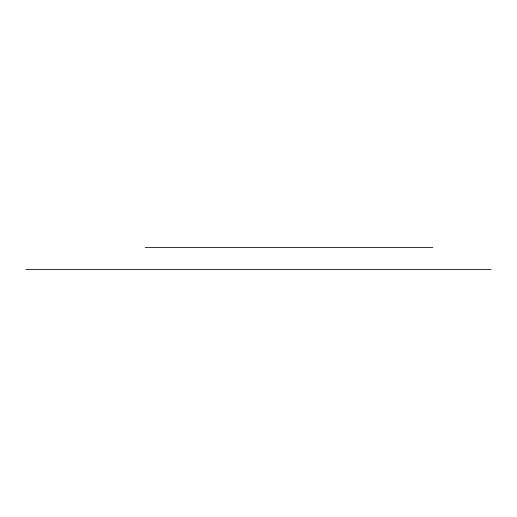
<?xml version="1.0" encoding="UTF-8"?>
<svg xmlns="http://www.w3.org/2000/svg" width="517" height="517" viewBox="0 0 517 517"><rect width="100%" height="100%" fill="white"/><g stroke="black" fill="none" stroke-linecap="round" stroke-linejoin="round"><path stroke-width="0.78" d="M145.219 247.527L432.807 247.527M25.85 269.473L491.15 269.473"/></g></svg>
